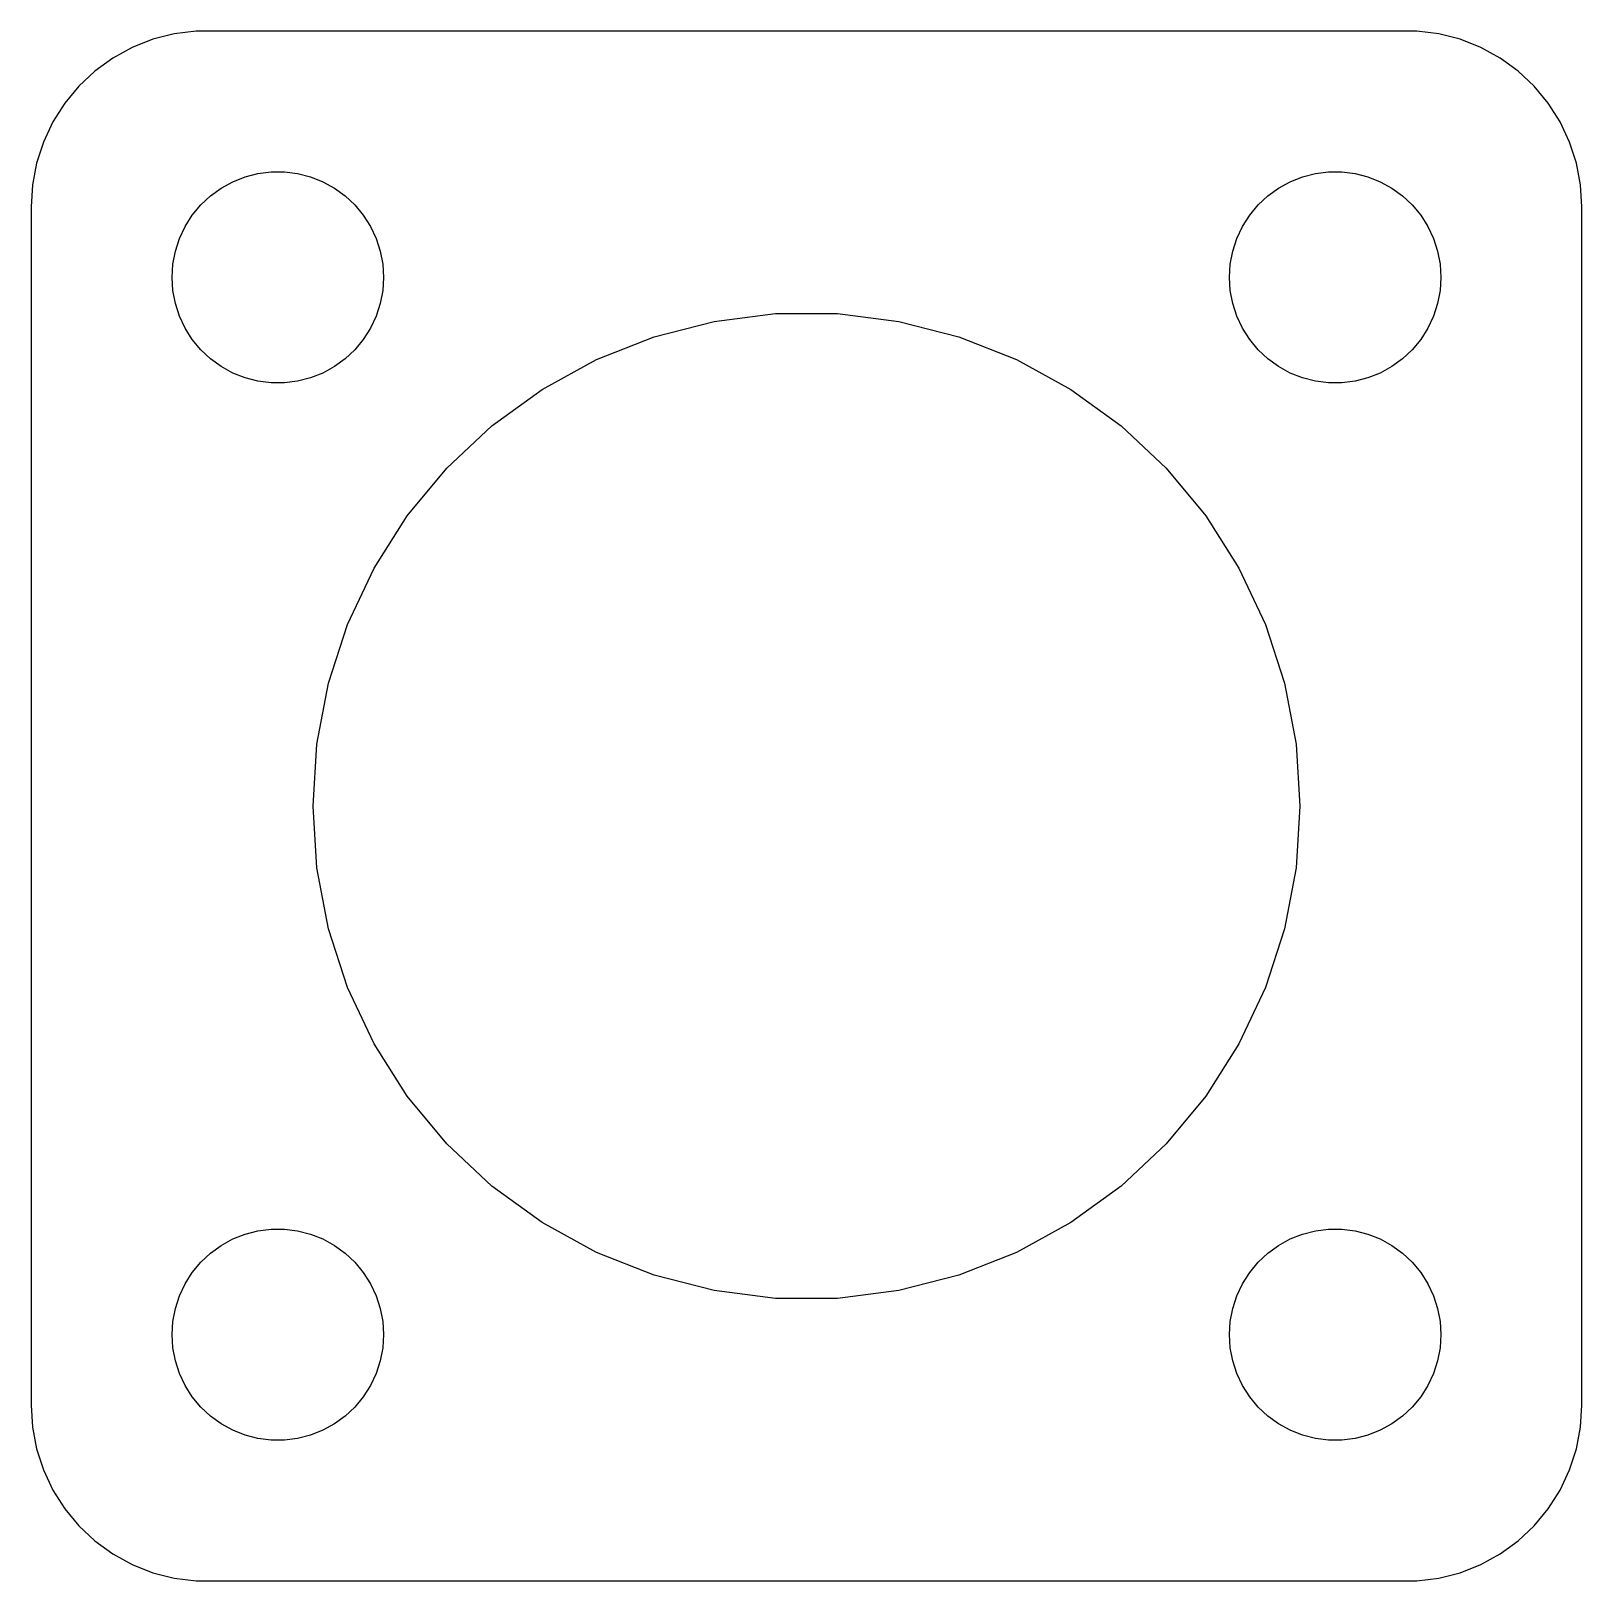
# Model space of a CAD drawing. Header units: metres. Extents: x -22 to 22, y -22 to 22.
import ezdxf

# ---------------------------------------------------------------- set-up
doc = ezdxf.new("R2010")
doc.units = ezdxf.units.M

msp = doc.modelspace()

# ---------------------------------------------------------------- linework, layer by layer
for p, q in [((-18.5451, 21.7553), (-19.1289, 21.5241)), ((-17.9369, 21.9114), (-18.5451, 21.7553)), ((-17.3139, 21.9901), (-17.9369, 21.9114)), ((17.3139, 21.9901), (-17.3139, 21.9901)), ((17.9369, 21.9114), (17.3139, 21.9901)), ((18.5451, 21.7553), (17.9369, 21.9114)), ((19.1289, 21.5241), (18.5451, 21.7553)), ((-19.6791, 21.2216), (-20.1871, 20.8526)), ((-19.1289, 21.5241), (-19.6791, 21.2216)), ((19.6791, 21.2216), (19.1289, 21.5241)), ((20.1871, 20.8526), (19.6791, 21.2216)), ((-20.1871, 20.8526), (-20.6448, 20.4227)), ((20.6448, 20.4227), (20.1871, 20.8526)), ((-20.6448, 20.4227), (-21.0451, 19.9389)), ((21.0451, 19.9389), (20.6448, 20.4227)), ((-21.0451, 19.9389), (-21.3815, 19.4088)), ((21.3815, 19.4088), (21.0451, 19.9389)), ((-21.3815, 19.4088), (-21.6489, 18.8406)), ((21.6489, 18.8406), (21.3815, 19.4088)), ((-21.6489, 18.8406), (-21.8429, 18.2434)), ((21.8429, 18.2434), (21.6489, 18.8406)), ((-21.8429, 18.2434), (-21.9606, 17.6267)), ((21.9606, 17.6267), (21.8429, 18.2434)), ((-21.9606, 17.6267), (-22, 17)), ((-16.6075, 17.533), (-16.2773, 17.7145)), ((-16.2773, 17.7145), (-15.927, 17.8532)), ((-15.927, 17.8532), (-15.5621, 17.9469)), ((-15.5621, 17.9469), (-15.1884, 17.9941)), ((-15.1884, 17.9941), (-14.8116, 17.9941)), ((-14.8116, 17.9941), (-14.4379, 17.9469)), ((-14.4379, 17.9469), (-14.0729, 17.8532)), ((-14.0729, 17.8532), (-13.7227, 17.7145)), ((-13.7227, 17.7145), (-13.3925, 17.533)), ((13.3925, 17.533), (13.7227, 17.7145)), ((13.7227, 17.7145), (14.0729, 17.8532)), ((14.0729, 17.8532), (14.4379, 17.9469)), ((14.4379, 17.9469), (14.8116, 17.9941)), ((14.8116, 17.9941), (15.1884, 17.9941)), ((15.1884, 17.9941), (15.5621, 17.9469)), ((15.5621, 17.9469), (15.927, 17.8532)), ((15.927, 17.8532), (16.2773, 17.7145)), ((16.2773, 17.7145), (16.6075, 17.533)), ((22, 17), (21.9606, 17.6267)), ((-17.1869, 17.0536), (-16.9123, 17.3115)), ((-16.9123, 17.3115), (-16.6075, 17.533)), ((-13.3925, 17.533), (-13.0877, 17.3115)), ((-13.0877, 17.3115), (-12.8131, 17.0536)), ((12.8131, 17.0536), (13.0877, 17.3115)), ((13.0877, 17.3115), (13.3925, 17.533)), ((16.6075, 17.533), (16.9123, 17.3115)), ((16.9123, 17.3115), (17.1869, 17.0536)), ((-22, 17), (-22, -17)), ((-17.6289, 16.4453), (-17.427, 16.7634)), ((-17.427, 16.7634), (-17.1869, 17.0536)), ((-12.8131, 17.0536), (-12.5729, 16.7634)), ((-12.5729, 16.7634), (-12.3711, 16.4453)), ((12.3711, 16.4453), (12.5729, 16.7634)), ((12.5729, 16.7634), (12.8131, 17.0536)), ((17.1869, 17.0536), (17.427, 16.7634)), ((17.427, 16.7634), (17.6289, 16.4453)), ((22, -17), (22, 17)), ((-17.7893, 16.1044), (-17.6289, 16.4453)), ((-12.3711, 16.4453), (-12.2107, 16.1044)), ((12.2107, 16.1044), (12.3711, 16.4453)), ((17.6289, 16.4453), (17.7893, 16.1044)), ((-17.9057, 15.7461), (-17.7893, 16.1044)), ((-12.2107, 16.1044), (-12.0942, 15.7461)), ((12.0942, 15.7461), (12.2107, 16.1044)), ((17.7893, 16.1044), (17.9057, 15.7461)), ((-17.9763, 15.376), (-17.9057, 15.7461)), ((-12.0942, 15.7461), (-12.0237, 15.376)), ((12.0237, 15.376), (12.0942, 15.7461)), ((17.9057, 15.7461), (17.9763, 15.376)), ((-18, 15), (-17.9763, 15.376)), ((-17.9763, 14.624), (-18, 15)), ((-12.0237, 15.376), (-12, 15)), ((-12, 15), (-12.0237, 14.624)), ((12, 15), (12.0237, 15.376)), ((12.0237, 14.624), (12, 15)), ((17.9763, 15.376), (18, 15)), ((18, 15), (17.9763, 14.624)), ((-17.9057, 14.2539), (-17.9763, 14.624)), ((-12.0237, 14.624), (-12.0942, 14.2539)), ((12.0942, 14.2539), (12.0237, 14.624)), ((17.9763, 14.624), (17.9057, 14.2539)), ((-17.7893, 13.8956), (-17.9057, 14.2539)), ((-12.0942, 14.2539), (-12.2107, 13.8956)), ((12.2107, 13.8956), (12.0942, 14.2539)), ((17.9057, 14.2539), (17.7893, 13.8956)), ((-17.6289, 13.5547), (-17.7893, 13.8956)), ((-12.2107, 13.8956), (-12.3711, 13.5547)), ((-4.32623, 13.3148), (-2.62334, 13.752)), ((-2.62334, 13.752), (-0.87906, 13.9724)), ((-0.87906, 13.9724), (0.87906, 13.9724)), ((0.87906, 13.9724), (2.62334, 13.752)), ((2.62334, 13.752), (4.32623, 13.3148)), ((12.3711, 13.5547), (12.2107, 13.8956)), ((17.7893, 13.8956), (17.6289, 13.5547)), ((-17.427, 13.2366), (-17.6289, 13.5547)), ((-17.1869, 12.9464), (-17.427, 13.2366)), ((-12.5729, 13.2366), (-12.8131, 12.9464)), ((-12.3711, 13.5547), (-12.5729, 13.2366)), ((-5.96091, 12.6676), (-4.32623, 13.3148)), ((4.32623, 13.3148), (5.96091, 12.6676)), ((12.5729, 13.2366), (12.3711, 13.5547)), ((12.8131, 12.9464), (12.5729, 13.2366)), ((17.427, 13.2366), (17.1869, 12.9464)), ((17.6289, 13.5547), (17.427, 13.2366)), ((-16.9123, 12.6884), (-17.1869, 12.9464)), ((-12.8131, 12.9464), (-13.0877, 12.6884)), ((13.0877, 12.6884), (12.8131, 12.9464)), ((17.1869, 12.9464), (16.9123, 12.6884)), ((-16.6075, 12.467), (-16.9123, 12.6884)), ((-16.2773, 12.2855), (-16.6075, 12.467)), ((-13.3925, 12.467), (-13.7227, 12.2855)), ((-13.0877, 12.6884), (-13.3925, 12.467)), ((-7.50157, 11.8206), (-5.96091, 12.6676)), ((5.96091, 12.6676), (7.50157, 11.8206)), ((13.3925, 12.467), (13.0877, 12.6884)), ((13.7227, 12.2855), (13.3925, 12.467)), ((16.6075, 12.467), (16.2773, 12.2855)), ((16.9123, 12.6884), (16.6075, 12.467)), ((-15.927, 12.1468), (-16.2773, 12.2855)), ((-15.5621, 12.0531), (-15.927, 12.1468)), ((-15.1884, 12.0059), (-15.5621, 12.0531)), ((-14.8116, 12.0059), (-15.1884, 12.0059)), ((-14.4379, 12.0531), (-14.8116, 12.0059)), ((-14.0729, 12.1468), (-14.4379, 12.0531)), ((-13.7227, 12.2855), (-14.0729, 12.1468)), ((14.0729, 12.1468), (13.7227, 12.2855)), ((14.4379, 12.0531), (14.0729, 12.1468)), ((14.8116, 12.0059), (14.4379, 12.0531)), ((15.1884, 12.0059), (14.8116, 12.0059)), ((15.5621, 12.0531), (15.1884, 12.0059)), ((15.927, 12.1468), (15.5621, 12.0531)), ((16.2773, 12.2855), (15.927, 12.1468)), ((-8.92393, 10.7872), (-7.50157, 11.8206)), ((7.50157, 11.8206), (8.92393, 10.7872)), ((-10.2056, 9.58365), (-8.92393, 10.7872)), ((8.92393, 10.7872), (10.2056, 9.58365)), ((-11.3262, 8.22899), (-10.2056, 9.58365)), ((10.2056, 9.58365), (11.3262, 8.22899)), ((-12.2683, 6.74454), (-11.3262, 8.22899)), ((11.3262, 8.22899), (12.2683, 6.74454)), ((-13.0169, 5.15373), (-12.2683, 6.74454)), ((12.2683, 6.74454), (13.0169, 5.15373)), ((-13.5602, 3.48164), (-13.0169, 5.15373)), ((13.0169, 5.15373), (13.5602, 3.48164)), ((-13.8896, 1.75465), (-13.5602, 3.48164)), ((13.5602, 3.48164), (13.8896, 1.75465)), ((-14, 0), (-13.8896, 1.75465)), ((13.8896, 1.75465), (14, 0)), ((-13.8896, -1.75465), (-14, 0)), ((14, 0), (13.8896, -1.75465)), ((-13.5602, -3.48164), (-13.8896, -1.75465)), ((13.8896, -1.75465), (13.5602, -3.48164)), ((-13.0169, -5.15373), (-13.5602, -3.48164)), ((13.5602, -3.48164), (13.0169, -5.15373)), ((-12.2683, -6.74454), (-13.0169, -5.15373)), ((13.0169, -5.15373), (12.2683, -6.74454)), ((-11.3262, -8.22899), (-12.2683, -6.74454)), ((12.2683, -6.74454), (11.3262, -8.22899)), ((-10.2056, -9.58365), (-11.3262, -8.22899)), ((11.3262, -8.22899), (10.2056, -9.58365)), ((-8.92393, -10.7872), (-10.2056, -9.58365)), ((10.2056, -9.58365), (8.92393, -10.7872)), ((-7.50157, -11.8206), (-8.92393, -10.7872)), ((8.92393, -10.7872), (7.50157, -11.8206)), ((-5.96091, -12.6676), (-7.50157, -11.8206)), ((7.50157, -11.8206), (5.96091, -12.6676)), ((-16.6075, -12.467), (-16.2773, -12.2855)), ((-16.2773, -12.2855), (-15.927, -12.1468)), ((-15.927, -12.1468), (-15.5621, -12.0531)), ((-15.5621, -12.0531), (-15.1884, -12.0059)), ((-15.1884, -12.0059), (-14.8116, -12.0059)), ((-14.8116, -12.0059), (-14.4379, -12.0531)), ((-14.4379, -12.0531), (-14.0729, -12.1468)), ((-14.0729, -12.1468), (-13.7227, -12.2855)), ((-13.7227, -12.2855), (-13.3925, -12.467)), ((13.3925, -12.467), (13.7227, -12.2855)), ((13.7227, -12.2855), (14.0729, -12.1468)), ((14.0729, -12.1468), (14.4379, -12.0531)), ((14.4379, -12.0531), (14.8116, -12.0059)), ((14.8116, -12.0059), (15.1884, -12.0059)), ((15.1884, -12.0059), (15.5621, -12.0531)), ((15.5621, -12.0531), (15.927, -12.1468)), ((15.927, -12.1468), (16.2773, -12.2855)), ((16.2773, -12.2855), (16.6075, -12.467)), ((-17.1869, -12.9464), (-16.9123, -12.6884)), ((-16.9123, -12.6884), (-16.6075, -12.467)), ((-13.3925, -12.467), (-13.0877, -12.6884)), ((-13.0877, -12.6884), (-12.8131, -12.9464)), ((-4.32623, -13.3148), (-5.96091, -12.6676)), ((5.96091, -12.6676), (4.32623, -13.3148)), ((12.8131, -12.9464), (13.0877, -12.6884)), ((13.0877, -12.6884), (13.3925, -12.467)), ((16.6075, -12.467), (16.9123, -12.6884)), ((16.9123, -12.6884), (17.1869, -12.9464)), ((-17.427, -13.2366), (-17.1869, -12.9464)), ((-12.8131, -12.9464), (-12.5729, -13.2366)), ((12.5729, -13.2366), (12.8131, -12.9464)), ((17.1869, -12.9464), (17.427, -13.2366)), ((-17.7893, -13.8956), (-17.6289, -13.5547)), ((-17.6289, -13.5547), (-17.427, -13.2366)), ((-12.5729, -13.2366), (-12.3711, -13.5547)), ((-12.3711, -13.5547), (-12.2107, -13.8956)), ((-2.62334, -13.752), (-4.32623, -13.3148)), ((4.32623, -13.3148), (2.62334, -13.752)), ((12.2107, -13.8956), (12.3711, -13.5547)), ((12.3711, -13.5547), (12.5729, -13.2366)), ((17.427, -13.2366), (17.6289, -13.5547)), ((17.6289, -13.5547), (17.7893, -13.8956)), ((-17.9057, -14.2539), (-17.7893, -13.8956)), ((-12.2107, -13.8956), (-12.0942, -14.2539)), ((-0.87906, -13.9724), (-2.62334, -13.752)), ((0.87906, -13.9724), (-0.87906, -13.9724)), ((2.62334, -13.752), (0.87906, -13.9724)), ((12.0942, -14.2539), (12.2107, -13.8956)), ((17.7893, -13.8956), (17.9057, -14.2539)), ((-17.9763, -14.624), (-17.9057, -14.2539)), ((-12.0942, -14.2539), (-12.0237, -14.624)), ((12.0237, -14.624), (12.0942, -14.2539)), ((17.9057, -14.2539), (17.9763, -14.624)), ((-18, -15), (-17.9763, -14.624)), ((-12.0237, -14.624), (-12, -15)), ((12, -15), (12.0237, -14.624)), ((17.9763, -14.624), (18, -15)), ((-17.9763, -15.376), (-18, -15)), ((-17.9057, -15.7461), (-17.9763, -15.376)), ((-12.0237, -15.376), (-12.0942, -15.7461)), ((-12, -15), (-12.0237, -15.376)), ((12.0237, -15.376), (12, -15)), ((12.0942, -15.7461), (12.0237, -15.376)), ((17.9763, -15.376), (17.9057, -15.7461)), ((18, -15), (17.9763, -15.376)), ((-17.7893, -16.1044), (-17.9057, -15.7461)), ((-12.0942, -15.7461), (-12.2107, -16.1044)), ((12.2107, -16.1044), (12.0942, -15.7461)), ((17.9057, -15.7461), (17.7893, -16.1044)), ((-17.6289, -16.4453), (-17.7893, -16.1044)), ((-12.2107, -16.1044), (-12.3711, -16.4453)), ((12.3711, -16.4453), (12.2107, -16.1044)), ((17.7893, -16.1044), (17.6289, -16.4453)), ((-17.427, -16.7634), (-17.6289, -16.4453)), ((-12.3711, -16.4453), (-12.5729, -16.7634)), ((12.5729, -16.7634), (12.3711, -16.4453)), ((17.6289, -16.4453), (17.427, -16.7634)), ((-22, -17), (-21.9606, -17.6267)), ((-17.1869, -17.0536), (-17.427, -16.7634)), ((-16.9123, -17.3115), (-17.1869, -17.0536)), ((-12.8131, -17.0536), (-13.0877, -17.3115)), ((-12.5729, -16.7634), (-12.8131, -17.0536)), ((12.8131, -17.0536), (12.5729, -16.7634)), ((13.0877, -17.3115), (12.8131, -17.0536)), ((17.1869, -17.0536), (16.9123, -17.3115)), ((17.427, -16.7634), (17.1869, -17.0536)), ((21.9606, -17.6267), (22, -17)), ((-16.6075, -17.533), (-16.9123, -17.3115)), ((-16.2773, -17.7145), (-16.6075, -17.533)), ((-13.3925, -17.533), (-13.7227, -17.7145)), ((-13.0877, -17.3115), (-13.3925, -17.533)), ((13.3925, -17.533), (13.0877, -17.3115)), ((13.7227, -17.7145), (13.3925, -17.533)), ((16.6075, -17.533), (16.2773, -17.7145)), ((16.9123, -17.3115), (16.6075, -17.533)), ((-21.9606, -17.6267), (-21.8429, -18.2434)), ((-15.927, -17.8532), (-16.2773, -17.7145)), ((-15.5621, -17.9469), (-15.927, -17.8532)), ((-15.1884, -17.9941), (-15.5621, -17.9469)), ((-14.8116, -17.9941), (-15.1884, -17.9941)), ((-14.4379, -17.9469), (-14.8116, -17.9941)), ((-14.0729, -17.8532), (-14.4379, -17.9469)), ((-13.7227, -17.7145), (-14.0729, -17.8532)), ((14.0729, -17.8532), (13.7227, -17.7145)), ((14.4379, -17.9469), (14.0729, -17.8532)), ((14.8116, -17.9941), (14.4379, -17.9469)), ((15.1884, -17.9941), (14.8116, -17.9941)), ((15.5621, -17.9469), (15.1884, -17.9941)), ((15.927, -17.8532), (15.5621, -17.9469)), ((16.2773, -17.7145), (15.927, -17.8532)), ((21.8429, -18.2434), (21.9606, -17.6267)), ((-21.8429, -18.2434), (-21.6489, -18.8406)), ((21.6489, -18.8406), (21.8429, -18.2434)), ((-21.6489, -18.8406), (-21.3815, -19.4088)), ((21.3815, -19.4088), (21.6489, -18.8406)), ((-21.3815, -19.4088), (-21.0451, -19.9389)), ((21.0451, -19.9389), (21.3815, -19.4088)), ((-21.0451, -19.9389), (-20.6448, -20.4227)), ((20.6448, -20.4227), (21.0451, -19.9389)), ((-20.6448, -20.4227), (-20.1871, -20.8526)), ((20.1871, -20.8526), (20.6448, -20.4227)), ((-20.1871, -20.8526), (-19.6791, -21.2216)), ((19.6791, -21.2216), (20.1871, -20.8526)), ((-19.6791, -21.2216), (-19.1289, -21.5241)), ((-19.1289, -21.5241), (-18.5451, -21.7553)), ((18.5451, -21.7553), (19.1289, -21.5241)), ((19.1289, -21.5241), (19.6791, -21.2216)), ((-18.5451, -21.7553), (-17.9369, -21.9114)), ((-17.9369, -21.9114), (-17.3139, -21.9901)), ((-17.3139, -21.9901), (17.3139, -21.9901)), ((17.3139, -21.9901), (17.9369, -21.9114)), ((17.9369, -21.9114), (18.5451, -21.7553))]:
    msp.add_line(p, q)

doc.saveas('drawing.dxf')
